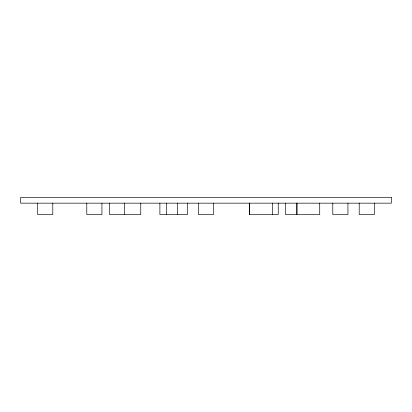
<?xml version="1.0" encoding="UTF-8"?>
<svg xmlns="http://www.w3.org/2000/svg" width="412" height="412" viewBox="0 0 412 412"><rect width="100%" height="100%" fill="white"/><g stroke="black" fill="none" stroke-linecap="round" stroke-linejoin="round"><path stroke-width="0.62" d="M374.359 203.157L374.359 214.523L359.207 214.523L359.207 203.157M347.939 203.157L347.939 214.523L332.788 214.523L332.788 203.157M319.722 203.157L319.722 214.523L296.995 214.523L296.995 203.157M296.805 203.157L296.805 214.523L285.444 214.523L285.444 203.157M278.249 203.157L278.249 214.523L249.461 214.523L249.461 203.157M272.378 203.157L272.378 214.523M249.651 203.157L249.651 214.523M213.576 203.157L213.576 214.523L198.424 214.523L198.424 203.157M187.527 203.157L187.527 214.523L159.887 214.523L159.887 203.157M177.69 203.157L177.69 214.523M166.324 203.157L166.324 214.523M140.76 203.157L140.76 214.523L109.515 214.523L109.515 203.157M124.661 203.157L124.661 214.523M101.939 203.157L101.939 214.523L86.788 214.523L86.788 203.157M52.793 203.157L52.793 214.523L37.641 214.523L37.641 203.157M391.4 197.477L20.6 197.477L20.6 203.157L391.4 203.157L391.4 197.477"/></g></svg>
